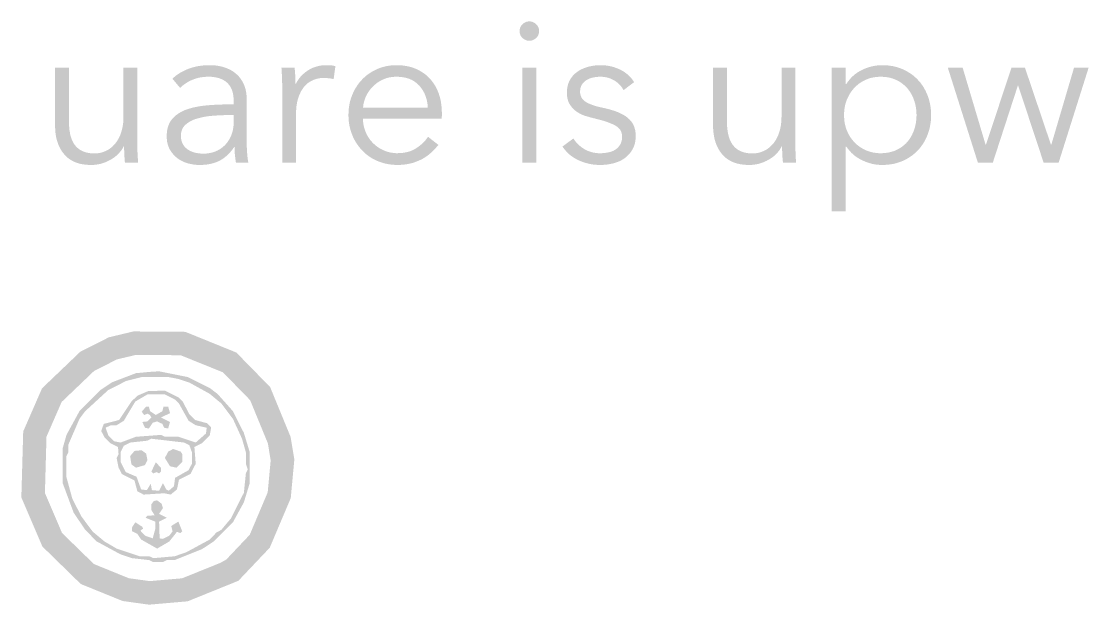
# Model space of a CAD drawing. Header units: millimetres. Extents: x 4 to 66.9, y 4 to 45.8.
# Drawn here: x 39.02 to 52.69, y 26.93 to 34.41 of the extents above; entities that cross this region are included whole.
import ezdxf

# ---------------------------------------------------------------- set-up
doc = ezdxf.new("R2010")
doc.units = ezdxf.units.MM
doc.layers.add('RASTER', color=7, linetype='Continuous')

msp = doc.modelspace()

# ---------------------------------------------------------------- hatches: boundary and pattern name
at = {"layer": 'RASTER'}
h = msp.add_hatch(color=7, dxfattribs=at)
h.paths.add_polyline_path([(45.616, 32.6), (45.439, 32.6), (45.439, 33.817), (45.616, 33.817)])
h.paths.add_polyline_path([(45.652, 34.285), (45.652, 34.271), (45.65, 34.259), (45.647, 34.247), (45.642, 34.235), (45.637, 34.224), (45.63, 34.214), (45.622, 34.204), (45.613, 34.195), (45.603, 34.187), (45.593, 34.18), (45.583, 34.174), (45.572, 34.169), (45.561, 34.165), (45.55, 34.162), (45.539, 34.161), (45.527, 34.16), (45.516, 34.161), (45.504, 34.162), (45.493, 34.165), (45.483, 34.169), (45.472, 34.174), (45.462, 34.18), (45.451, 34.187), (45.442, 34.195), (45.432, 34.204), (45.425, 34.214), (45.418, 34.224), (45.412, 34.235), (45.408, 34.247), (45.405, 34.259), (45.403, 34.271), (45.403, 34.285), (45.403, 34.298), (45.405, 34.311), (45.408, 34.323), (45.412, 34.335), (45.418, 34.345), (45.425, 34.356), (45.432, 34.365), (45.442, 34.375), (45.451, 34.383), (45.462, 34.39), (45.472, 34.396), (45.483, 34.401), (45.493, 34.405), (45.504, 34.407), (45.516, 34.409), (45.527, 34.41), (45.539, 34.409), (45.55, 34.407), (45.561, 34.405), (45.572, 34.401), (45.583, 34.396), (45.593, 34.39), (45.603, 34.383), (45.613, 34.375), (45.622, 34.365), (45.63, 34.356), (45.637, 34.345), (45.642, 34.335), (45.647, 34.323), (45.65, 34.311), (45.652, 34.298), (45.652, 34.285)])
for points in [[(40.348, 32.6), (40.347, 32.613), (40.346, 32.625), (40.345, 32.639), (40.344, 32.652), (40.343, 32.666), (40.342, 32.68), (40.341, 32.694), (40.34, 32.709), (40.34, 32.724), (40.339, 32.738), (40.339, 32.751), (40.338, 32.764), (40.338, 32.776), (40.338, 32.787), (40.338, 32.798), (40.338, 32.808), (40.333, 32.808), (40.319, 32.782), (40.303, 32.757), (40.284, 32.734), (40.264, 32.711), (40.242, 32.69), (40.218, 32.671), (40.192, 32.652), (40.164, 32.635), (40.134, 32.62), (40.104, 32.606), (40.074, 32.595), (40.043, 32.585), (40.012, 32.578), (39.981, 32.573), (39.949, 32.57), (39.917, 32.569), (39.861, 32.571), (39.808, 32.577), (39.759, 32.588), (39.714, 32.603), (39.673, 32.623), (39.635, 32.646), (39.6, 32.674), (39.57, 32.707), (39.542, 32.742), (39.519, 32.781), (39.499, 32.822), (39.483, 32.867), (39.47, 32.913), (39.461, 32.963), (39.456, 33.015), (39.454, 33.071), (39.454, 33.817), (39.631, 33.817), (39.631, 33.143), (39.631, 33.12), (39.632, 33.096), (39.633, 33.074), (39.635, 33.052), (39.637, 33.03), (39.639, 33.009), (39.643, 32.989), (39.646, 32.969), (39.65, 32.95), (39.655, 32.932), (39.661, 32.914), (39.667, 32.897), (39.674, 32.88), (39.682, 32.865), (39.69, 32.85), (39.699, 32.835), (39.709, 32.822), (39.72, 32.809), (39.731, 32.797), (39.744, 32.786), (39.757, 32.775), (39.771, 32.765), (39.785, 32.756), (39.801, 32.748), (39.817, 32.741), (39.835, 32.735), (39.853, 32.729), (39.873, 32.725), (39.893, 32.721), (39.915, 32.719), (39.937, 32.717), (39.961, 32.717), (39.978, 32.717), (39.996, 32.719), (40.013, 32.721), (40.03, 32.724), (40.047, 32.728), (40.064, 32.733), (40.081, 32.739), (40.097, 32.746), (40.114, 32.753), (40.13, 32.762), (40.145, 32.771), (40.16, 32.782), (40.175, 32.793), (40.189, 32.805), (40.202, 32.819), (40.216, 32.833), (40.228, 32.848), (40.24, 32.864), (40.252, 32.881), (40.262, 32.899), (40.272, 32.918), (40.282, 32.938), (40.291, 32.959), (40.299, 32.981), (40.306, 33.004), (40.312, 33.028), (40.318, 33.053), (40.322, 33.079), (40.326, 33.106), (40.328, 33.134), (40.33, 33.163), (40.33, 33.193), (40.33, 33.817), (40.507, 33.817), (40.507, 32.868), (40.507, 32.855), (40.507, 32.841), (40.507, 32.827), (40.507, 32.811), (40.508, 32.795), (40.508, 32.778), (40.509, 32.759), (40.509, 32.74), (40.51, 32.721), (40.511, 32.702), (40.512, 32.684), (40.513, 32.666), (40.514, 32.649), (40.515, 32.632), (40.516, 32.616), (40.517, 32.6)], [(42.363, 33.549), (42.363, 33.562), (42.363, 33.575), (42.363, 33.59), (42.363, 33.606), (42.362, 33.622), (42.362, 33.639), (42.361, 33.657), (42.361, 33.676), (42.36, 33.696), (42.359, 33.714), (42.358, 33.733), (42.357, 33.751), (42.356, 33.768), (42.355, 33.785), (42.354, 33.801), (42.353, 33.817), (42.522, 33.817), (42.523, 33.804), (42.524, 33.791), (42.525, 33.778), (42.526, 33.765), (42.527, 33.751), (42.528, 33.737), (42.529, 33.722), (42.53, 33.708), (42.53, 33.693), (42.531, 33.679), (42.531, 33.666), (42.532, 33.653), (42.532, 33.641), (42.532, 33.63), (42.532, 33.619), (42.532, 33.609), (42.537, 33.609), (42.551, 33.635), (42.567, 33.66), (42.584, 33.683), (42.602, 33.705), (42.623, 33.726), (42.645, 33.746), (42.668, 33.764), (42.693, 33.782), (42.72, 33.797), (42.747, 33.811), (42.775, 33.822), (42.804, 33.831), (42.834, 33.839), (42.864, 33.844), (42.895, 33.847), (42.927, 33.848), (42.936, 33.848), (42.944, 33.848), (42.952, 33.848), (42.96, 33.847), (42.967, 33.847), (42.974, 33.847), (42.982, 33.846), (42.988, 33.845), (42.995, 33.845), (43.002, 33.844), (43.009, 33.843), (43.016, 33.842), (43.023, 33.84), (43.03, 33.839), (43.037, 33.837), (43.044, 33.835), (43.021, 33.669), (43.017, 33.67), (43.012, 33.671), (43.006, 33.673), (43, 33.674), (42.993, 33.675), (42.986, 33.676), (42.978, 33.678), (42.969, 33.679), (42.96, 33.68), (42.951, 33.681), (42.942, 33.682), (42.933, 33.683), (42.924, 33.683), (42.914, 33.684), (42.905, 33.684), (42.896, 33.684), (42.879, 33.684), (42.861, 33.683), (42.844, 33.681), (42.827, 33.678), (42.81, 33.674), (42.794, 33.67), (42.777, 33.664), (42.761, 33.658), (42.745, 33.651), (42.73, 33.643), (42.715, 33.634), (42.7, 33.625), (42.686, 33.614), (42.673, 33.602), (42.66, 33.59), (42.648, 33.576), (42.636, 33.562), (42.625, 33.546), (42.614, 33.53), (42.604, 33.513), (42.595, 33.494), (42.586, 33.475), (42.578, 33.455), (42.57, 33.433), (42.563, 33.411), (42.557, 33.388), (42.552, 33.363), (42.547, 33.337), (42.544, 33.311), (42.542, 33.283), (42.54, 33.254), (42.54, 33.224), (42.54, 32.6), (42.363, 32.6), (42.363, 33.549)], [(46.734, 33.528), (46.723, 33.547), (46.712, 33.564), (46.699, 33.581), (46.685, 33.597), (46.669, 33.612), (46.653, 33.626), (46.635, 33.639), (46.616, 33.652), (46.595, 33.663), (46.574, 33.673), (46.553, 33.681), (46.531, 33.688), (46.508, 33.693), (46.484, 33.697), (46.46, 33.699), (46.435, 33.7), (46.423, 33.7), (46.411, 33.699), (46.4, 33.698), (46.388, 33.697), (46.376, 33.696), (46.365, 33.694), (46.353, 33.692), (46.341, 33.689), (46.33, 33.687), (46.318, 33.683), (46.308, 33.68), (46.297, 33.676), (46.287, 33.671), (46.277, 33.666), (46.267, 33.661), (46.258, 33.656), (46.249, 33.65), (46.241, 33.643), (46.233, 33.636), (46.225, 33.629), (46.218, 33.621), (46.211, 33.613), (46.205, 33.605), (46.199, 33.596), (46.194, 33.586), (46.19, 33.577), (46.186, 33.567), (46.183, 33.556), (46.181, 33.545), (46.179, 33.534), (46.178, 33.522), (46.177, 33.51), (46.178, 33.489), (46.182, 33.47), (46.187, 33.451), (46.195, 33.434), (46.205, 33.418), (46.217, 33.404), (46.231, 33.391), (46.248, 33.379), (46.266, 33.368), (46.288, 33.357), (46.312, 33.347), (46.338, 33.337), (46.367, 33.327), (46.398, 33.318), (46.432, 33.31), (46.469, 33.302), (46.521, 33.29), (46.569, 33.277), (46.615, 33.263), (46.656, 33.248), (46.694, 33.231), (46.729, 33.213), (46.76, 33.194), (46.787, 33.173), (46.811, 33.151), (46.832, 33.127), (46.85, 33.102), (46.864, 33.074), (46.875, 33.045), (46.883, 33.014), (46.888, 32.981), (46.89, 32.946), (46.889, 32.92), (46.887, 32.896), (46.884, 32.872), (46.88, 32.85), (46.874, 32.828), (46.867, 32.808), (46.859, 32.789), (46.85, 32.77), (46.839, 32.753), (46.828, 32.736), (46.816, 32.72), (46.803, 32.705), (46.789, 32.691), (46.775, 32.678), (46.76, 32.665), (46.744, 32.653), (46.728, 32.642), (46.711, 32.632), (46.693, 32.623), (46.675, 32.614), (46.656, 32.607), (46.637, 32.6), (46.618, 32.594), (46.597, 32.588), (46.577, 32.584), (46.556, 32.58), (46.536, 32.576), (46.515, 32.574), (46.494, 32.572), (46.474, 32.57), (46.453, 32.569), (46.432, 32.569), (46.398, 32.57), (46.364, 32.572), (46.33, 32.577), (46.296, 32.583), (46.263, 32.591), (46.23, 32.601), (46.197, 32.613), (46.164, 32.626), (46.133, 32.641), (46.102, 32.659), (46.073, 32.678), (46.046, 32.699), (46.02, 32.723), (45.996, 32.748), (45.973, 32.776), (45.951, 32.805), (46.092, 32.909), (46.104, 32.89), (46.118, 32.871), (46.133, 32.853), (46.149, 32.835), (46.167, 32.819), (46.187, 32.803), (46.207, 32.788), (46.229, 32.774), (46.252, 32.761), (46.276, 32.75), (46.3, 32.741), (46.325, 32.733), (46.35, 32.727), (46.376, 32.723), (46.403, 32.72), (46.43, 32.72), (46.444, 32.72), (46.458, 32.72), (46.472, 32.721), (46.485, 32.722), (46.499, 32.724), (46.512, 32.725), (46.526, 32.728), (46.539, 32.73), (46.552, 32.733), (46.564, 32.736), (46.576, 32.74), (46.588, 32.744), (46.599, 32.749), (46.609, 32.754), (46.62, 32.76), (46.63, 32.766), (46.639, 32.773), (46.648, 32.78), (46.657, 32.788), (46.665, 32.796), (46.672, 32.804), (46.68, 32.813), (46.686, 32.823), (46.692, 32.833), (46.698, 32.843), (46.702, 32.854), (46.706, 32.866), (46.71, 32.878), (46.712, 32.891), (46.714, 32.904), (46.715, 32.918), (46.716, 32.933), (46.714, 32.956), (46.71, 32.978), (46.703, 32.998), (46.693, 33.017), (46.68, 33.034), (46.664, 33.05), (46.645, 33.064), (46.623, 33.077), (46.599, 33.089), (46.572, 33.101), (46.543, 33.112), (46.511, 33.124), (46.476, 33.135), (46.439, 33.146), (46.399, 33.156), (46.357, 33.167), (46.343, 33.17), (46.329, 33.174), (46.315, 33.177), (46.301, 33.181), (46.286, 33.186), (46.271, 33.19), (46.256, 33.195), (46.241, 33.199), (46.226, 33.204), (46.211, 33.21), (46.197, 33.216), (46.182, 33.223), (46.168, 33.231), (46.155, 33.239), (46.141, 33.247), (46.128, 33.256), (46.115, 33.266), (46.103, 33.277), (46.092, 33.288), (46.081, 33.299), (46.07, 33.311), (46.06, 33.324), (46.051, 33.337), (46.042, 33.351), (46.034, 33.366), (46.027, 33.382), (46.022, 33.398), (46.017, 33.416), (46.013, 33.434), (46.011, 33.453), (46.009, 33.473), (46.008, 33.494), (46.009, 33.517), (46.011, 33.539), (46.014, 33.561), (46.018, 33.581), (46.023, 33.601), (46.029, 33.619), (46.036, 33.637), (46.045, 33.654), (46.054, 33.671), (46.065, 33.686), (46.076, 33.701), (46.087, 33.715), (46.1, 33.728), (46.113, 33.741), (46.127, 33.752), (46.142, 33.763), (46.158, 33.774), (46.174, 33.784), (46.191, 33.793), (46.208, 33.801), (46.225, 33.808), (46.243, 33.815), (46.262, 33.822), (46.281, 33.827), (46.301, 33.832), (46.321, 33.836), (46.341, 33.84), (46.361, 33.843), (46.381, 33.845), (46.401, 33.847), (46.422, 33.848), (46.443, 33.848), (46.474, 33.847), (46.506, 33.844), (46.537, 33.84), (46.568, 33.834), (46.599, 33.826), (46.629, 33.816), (46.66, 33.804), (46.69, 33.791), (46.719, 33.776), (46.746, 33.759), (46.771, 33.741), (46.794, 33.722), (46.816, 33.701), (46.835, 33.679), (46.853, 33.655), (46.869, 33.63)], [(48.775, 32.6), (48.774, 32.613), (48.772, 32.625), (48.771, 32.639), (48.77, 32.652), (48.769, 32.666), (48.768, 32.68), (48.768, 32.694), (48.767, 32.709), (48.766, 32.724), (48.766, 32.738), (48.765, 32.751), (48.765, 32.764), (48.765, 32.776), (48.765, 32.787), (48.764, 32.798), (48.764, 32.808), (48.759, 32.808), (48.745, 32.782), (48.729, 32.757), (48.711, 32.734), (48.691, 32.711), (48.669, 32.69), (48.645, 32.671), (48.618, 32.652), (48.59, 32.635), (48.561, 32.62), (48.531, 32.606), (48.501, 32.595), (48.47, 32.585), (48.439, 32.578), (48.407, 32.573), (48.375, 32.57), (48.343, 32.569), (48.287, 32.571), (48.235, 32.577), (48.186, 32.588), (48.141, 32.603), (48.099, 32.623), (48.061, 32.646), (48.027, 32.674), (47.996, 32.707), (47.969, 32.742), (47.945, 32.781), (47.926, 32.822), (47.909, 32.867), (47.897, 32.913), (47.888, 32.963), (47.882, 33.015), (47.88, 33.071), (47.88, 33.817), (48.057, 33.817), (48.057, 33.143), (48.057, 33.12), (48.058, 33.096), (48.059, 33.074), (48.061, 33.052), (48.063, 33.03), (48.066, 33.009), (48.069, 32.989), (48.073, 32.969), (48.077, 32.95), (48.082, 32.932), (48.088, 32.914), (48.094, 32.897), (48.101, 32.88), (48.109, 32.865), (48.117, 32.85), (48.126, 32.835), (48.136, 32.822), (48.147, 32.809), (48.158, 32.797), (48.17, 32.786), (48.183, 32.775), (48.197, 32.765), (48.212, 32.756), (48.228, 32.748), (48.244, 32.741), (48.261, 32.735), (48.28, 32.729), (48.299, 32.725), (48.32, 32.721), (48.341, 32.719), (48.364, 32.717), (48.387, 32.717), (48.405, 32.717), (48.422, 32.719), (48.44, 32.721), (48.457, 32.724), (48.474, 32.728), (48.491, 32.733), (48.507, 32.739), (48.524, 32.746), (48.54, 32.753), (48.556, 32.762), (48.572, 32.771), (48.587, 32.782), (48.601, 32.793), (48.615, 32.805), (48.629, 32.819), (48.642, 32.833), (48.655, 32.848), (48.667, 32.864), (48.678, 32.881), (48.689, 32.899), (48.699, 32.918), (48.709, 32.938), (48.717, 32.959), (48.725, 32.981), (48.733, 33.004), (48.739, 33.028), (48.744, 33.053), (48.749, 33.079), (48.752, 33.106), (48.755, 33.134), (48.756, 33.163), (48.757, 33.193), (48.757, 33.817), (48.933, 33.817), (48.933, 32.868), (48.933, 32.855), (48.934, 32.841), (48.934, 32.827), (48.934, 32.811), (48.934, 32.795), (48.935, 32.778), (48.935, 32.759), (48.936, 32.74), (48.937, 32.721), (48.937, 32.702), (48.938, 32.684), (48.939, 32.666), (48.94, 32.649), (48.941, 32.632), (48.943, 32.616), (48.944, 32.6)], [(51.076, 33.817), (51.37, 32.829), (51.375, 32.829), (51.702, 33.817), (51.874, 33.817), (52.207, 32.829), (52.212, 32.829), (52.503, 33.817), (52.69, 33.817), (52.306, 32.6), (52.113, 32.6), (51.788, 33.585), (51.783, 33.585), (51.463, 32.6), (51.271, 32.6), (50.886, 33.817)]]:
    msp.add_hatch(color=7, dxfattribs=at).paths.add_polyline_path(points)
h = msp.add_hatch(color=7, dxfattribs=at)
h.paths.add_polyline_path([(41.742, 33.385), (41.74, 33.424), (41.737, 33.459), (41.73, 33.493), (41.721, 33.524), (41.709, 33.552), (41.695, 33.578), (41.678, 33.601), (41.659, 33.622), (41.637, 33.64), (41.612, 33.656), (41.586, 33.669), (41.557, 33.68), (41.525, 33.689), (41.491, 33.695), (41.455, 33.699), (41.417, 33.7), (41.39, 33.699), (41.363, 33.697), (41.337, 33.694), (41.311, 33.69), (41.286, 33.685), (41.262, 33.678), (41.238, 33.67), (41.214, 33.661), (41.191, 33.651), (41.169, 33.64), (41.148, 33.628), (41.128, 33.615), (41.108, 33.602), (41.09, 33.588), (41.072, 33.573), (41.055, 33.557), (40.957, 33.674), (40.976, 33.692), (40.997, 33.71), (41.02, 33.727), (41.044, 33.743), (41.07, 33.758), (41.097, 33.772), (41.125, 33.786), (41.156, 33.799), (41.187, 33.81), (41.219, 33.82), (41.253, 33.829), (41.287, 33.836), (41.323, 33.841), (41.359, 33.845), (41.397, 33.847), (41.435, 33.848), (41.459, 33.848), (41.484, 33.846), (41.507, 33.844), (41.531, 33.841), (41.553, 33.837), (41.576, 33.833), (41.598, 33.827), (41.62, 33.821), (41.641, 33.813), (41.661, 33.805), (41.681, 33.796), (41.7, 33.787), (41.719, 33.776), (41.737, 33.764), (41.754, 33.752), (41.77, 33.739), (41.786, 33.725), (41.801, 33.71), (41.815, 33.694), (41.828, 33.677), (41.84, 33.659), (41.852, 33.641), (41.862, 33.621), (41.872, 33.601), (41.88, 33.58), (41.888, 33.558), (41.894, 33.535), (41.899, 33.511), (41.903, 33.486), (41.906, 33.46), (41.908, 33.434), (41.908, 33.406), (41.908, 32.873), (41.908, 32.855), (41.909, 32.838), (41.909, 32.82), (41.909, 32.802), (41.91, 32.783), (41.911, 32.765), (41.912, 32.746), (41.913, 32.727), (41.915, 32.709), (41.916, 32.691), (41.918, 32.674), (41.92, 32.658), (41.922, 32.642), (41.924, 32.627), (41.926, 32.613), (41.929, 32.6), (41.77, 32.6), (41.768, 32.611), (41.767, 32.623), (41.765, 32.634), (41.763, 32.646), (41.762, 32.658), (41.76, 32.671), (41.759, 32.683), (41.757, 32.696), (41.756, 32.709), (41.755, 32.722), (41.754, 32.735), (41.754, 32.748), (41.753, 32.76), (41.753, 32.773), (41.752, 32.785), (41.752, 32.798), (41.747, 32.798), (41.726, 32.768), (41.704, 32.741), (41.681, 32.716), (41.658, 32.693), (41.634, 32.672), (41.61, 32.653), (41.584, 32.637), (41.558, 32.622), (41.532, 32.61), (41.503, 32.599), (41.473, 32.59), (41.442, 32.582), (41.41, 32.576), (41.376, 32.572), (41.341, 32.57), (41.305, 32.569), (41.287, 32.569), (41.27, 32.57), (41.252, 32.572), (41.234, 32.574), (41.216, 32.576), (41.198, 32.58), (41.179, 32.584), (41.161, 32.588), (41.142, 32.594), (41.124, 32.6), (41.107, 32.606), (41.09, 32.614), (41.073, 32.622), (41.057, 32.631), (41.041, 32.641), (41.025, 32.652), (41.011, 32.663), (40.996, 32.676), (40.983, 32.689), (40.97, 32.703), (40.957, 32.717), (40.946, 32.733), (40.934, 32.749), (40.924, 32.766), (40.915, 32.784), (40.906, 32.803), (40.9, 32.823), (40.894, 32.844), (40.889, 32.866), (40.886, 32.889), (40.884, 32.913), (40.884, 32.938), (40.885, 32.972), (40.888, 33.005), (40.894, 33.035), (40.902, 33.064), (40.912, 33.091), (40.924, 33.116), (40.939, 33.139), (40.955, 33.16), (40.974, 33.18), (40.994, 33.199), (41.016, 33.216), (41.039, 33.232), (41.063, 33.246), (41.09, 33.26), (41.117, 33.272), (41.146, 33.283), (41.177, 33.292), (41.208, 33.301), (41.241, 33.309), (41.275, 33.316), (41.31, 33.322), (41.346, 33.327), (41.383, 33.331), (41.421, 33.335), (41.46, 33.337), (41.499, 33.34), (41.538, 33.342), (41.578, 33.343), (41.619, 33.345), (41.659, 33.345), (41.7, 33.346), (41.742, 33.346)])
h.paths.add_polyline_path([(41.69, 33.208), (41.662, 33.208), (41.635, 33.208), (41.608, 33.207), (41.58, 33.206), (41.553, 33.205), (41.525, 33.203), (41.498, 33.201), (41.47, 33.199), (41.443, 33.197), (41.416, 33.194), (41.39, 33.19), (41.365, 33.186), (41.34, 33.181), (41.316, 33.175), (41.293, 33.169), (41.27, 33.163), (41.248, 33.156), (41.227, 33.148), (41.207, 33.139), (41.188, 33.129), (41.17, 33.119), (41.154, 33.108), (41.138, 33.096), (41.123, 33.084), (41.11, 33.07), (41.098, 33.055), (41.088, 33.04), (41.08, 33.023), (41.074, 33.005), (41.069, 32.987), (41.067, 32.967), (41.066, 32.946), (41.066, 32.93), (41.067, 32.915), (41.069, 32.9), (41.072, 32.886), (41.075, 32.873), (41.08, 32.86), (41.085, 32.848), (41.09, 32.837), (41.097, 32.826), (41.104, 32.816), (41.111, 32.806), (41.119, 32.797), (41.128, 32.788), (41.137, 32.78), (41.147, 32.772), (41.157, 32.765), (41.167, 32.759), (41.178, 32.752), (41.189, 32.747), (41.201, 32.742), (41.212, 32.737), (41.224, 32.733), (41.237, 32.729), (41.249, 32.726), (41.262, 32.723), (41.275, 32.721), (41.287, 32.719), (41.3, 32.717), (41.313, 32.716), (41.326, 32.715), (41.339, 32.715), (41.352, 32.714), (41.375, 32.715), (41.397, 32.716), (41.419, 32.719), (41.44, 32.723), (41.461, 32.727), (41.48, 32.733), (41.5, 32.739), (41.518, 32.747), (41.536, 32.755), (41.553, 32.765), (41.57, 32.775), (41.585, 32.785), (41.6, 32.797), (41.614, 32.809), (41.628, 32.822), (41.64, 32.835), (41.652, 32.85), (41.664, 32.864), (41.674, 32.88), (41.684, 32.895), (41.693, 32.912), (41.701, 32.929), (41.709, 32.946), (41.716, 32.964), (41.722, 32.982), (41.727, 33.001), (41.732, 33.02), (41.735, 33.039), (41.738, 33.058), (41.74, 33.078), (41.741, 33.097), (41.742, 33.117), (41.742, 33.208)], flags=0)
h = msp.add_hatch(color=7, dxfattribs=at)
h.paths.add_polyline_path([(44.227, 33.302), (44.224, 33.344), (44.218, 33.384), (44.208, 33.422), (44.196, 33.459), (44.181, 33.494), (44.162, 33.526), (44.141, 33.558), (44.117, 33.587), (44.09, 33.613), (44.06, 33.636), (44.028, 33.656), (43.992, 33.672), (43.955, 33.684), (43.914, 33.693), (43.87, 33.698), (43.824, 33.7), (43.803, 33.699), (43.781, 33.698), (43.76, 33.695), (43.739, 33.692), (43.719, 33.687), (43.699, 33.682), (43.68, 33.675), (43.661, 33.667), (43.642, 33.659), (43.624, 33.65), (43.607, 33.64), (43.59, 33.629), (43.573, 33.618), (43.558, 33.605), (43.543, 33.593), (43.528, 33.579), (43.514, 33.565), (43.501, 33.55), (43.488, 33.535), (43.477, 33.519), (43.466, 33.503), (43.455, 33.486), (43.446, 33.469), (43.437, 33.451), (43.429, 33.434), (43.422, 33.415), (43.416, 33.397), (43.41, 33.378), (43.406, 33.36), (43.402, 33.341), (43.4, 33.321), (43.398, 33.302)], flags=0)
h.paths.add_polyline_path([(44.407, 33.245), (44.407, 33.24), (44.407, 33.236), (44.407, 33.231), (44.407, 33.226), (44.407, 33.221), (44.407, 33.216), (44.407, 33.211), (44.407, 33.206), (44.407, 33.201), (44.407, 33.195), (44.406, 33.19), (44.406, 33.184), (44.406, 33.179), (44.405, 33.173), (44.405, 33.167), (44.404, 33.162), (43.395, 33.162), (43.397, 33.139), (43.399, 33.117), (43.402, 33.095), (43.406, 33.073), (43.411, 33.052), (43.417, 33.031), (43.424, 33.01), (43.432, 32.99), (43.441, 32.97), (43.45, 32.951), (43.461, 32.932), (43.472, 32.915), (43.484, 32.897), (43.497, 32.881), (43.511, 32.865), (43.525, 32.85), (43.541, 32.835), (43.557, 32.821), (43.573, 32.808), (43.59, 32.796), (43.608, 32.784), (43.627, 32.774), (43.646, 32.764), (43.666, 32.755), (43.686, 32.746), (43.707, 32.739), (43.728, 32.733), (43.75, 32.728), (43.772, 32.725), (43.794, 32.722), (43.817, 32.72), (43.84, 32.72), (43.874, 32.721), (43.907, 32.724), (43.938, 32.729), (43.968, 32.736), (43.998, 32.744), (44.025, 32.755), (44.052, 32.768), (44.078, 32.783), (44.102, 32.8), (44.125, 32.816), (44.146, 32.834), (44.166, 32.852), (44.184, 32.871), (44.201, 32.89), (44.216, 32.91), (44.23, 32.93), (44.363, 32.826), (44.335, 32.793), (44.307, 32.762), (44.278, 32.734), (44.248, 32.708), (44.217, 32.684), (44.186, 32.663), (44.155, 32.645), (44.122, 32.629), (44.089, 32.615), (44.055, 32.602), (44.021, 32.592), (43.986, 32.584), (43.95, 32.577), (43.914, 32.573), (43.877, 32.57), (43.84, 32.569), (43.807, 32.57), (43.774, 32.572), (43.741, 32.576), (43.71, 32.581), (43.679, 32.588), (43.648, 32.596), (43.618, 32.606), (43.589, 32.617), (43.561, 32.63), (43.533, 32.643), (43.507, 32.658), (43.482, 32.674), (43.457, 32.692), (43.434, 32.71), (43.412, 32.73), (43.39, 32.751), (43.37, 32.773), (43.351, 32.796), (43.333, 32.82), (43.316, 32.844), (43.3, 32.87), (43.285, 32.897), (43.271, 32.925), (43.259, 32.954), (43.248, 32.983), (43.238, 33.013), (43.23, 33.044), (43.223, 33.076), (43.218, 33.108), (43.214, 33.141), (43.212, 33.174), (43.211, 33.208), (43.212, 33.243), (43.214, 33.276), (43.217, 33.309), (43.223, 33.341), (43.229, 33.373), (43.237, 33.403), (43.247, 33.434), (43.258, 33.463), (43.27, 33.492), (43.283, 33.52), (43.298, 33.547), (43.314, 33.572), (43.33, 33.597), (43.348, 33.621), (43.367, 33.644), (43.388, 33.666), (43.409, 33.687), (43.431, 33.707), (43.454, 33.725), (43.478, 33.742), (43.503, 33.759), (43.528, 33.773), (43.555, 33.787), (43.583, 33.8), (43.611, 33.811), (43.64, 33.821), (43.669, 33.829), (43.699, 33.836), (43.729, 33.841), (43.761, 33.845), (43.792, 33.847), (43.824, 33.848), (43.86, 33.847), (43.894, 33.845), (43.927, 33.841), (43.959, 33.836), (43.99, 33.829), (44.02, 33.821), (44.049, 33.811), (44.077, 33.8), (44.103, 33.787), (44.129, 33.774), (44.153, 33.759), (44.177, 33.743), (44.199, 33.727), (44.22, 33.709), (44.24, 33.69), (44.259, 33.67), (44.276, 33.649), (44.293, 33.627), (44.308, 33.605), (44.323, 33.581), (44.336, 33.557), (44.348, 33.532), (44.359, 33.506), (44.369, 33.479), (44.378, 33.451), (44.386, 33.423), (44.392, 33.395), (44.397, 33.366), (44.401, 33.336), (44.404, 33.306), (44.406, 33.276), (44.407, 33.245)])
h = msp.add_hatch(color=7, dxfattribs=at)
h.paths.add_polyline_path([(49.578, 31.976), (49.401, 31.976), (49.401, 33.817), (49.578, 33.817), (49.578, 33.606), (49.586, 33.606), (49.606, 33.635), (49.627, 33.662), (49.65, 33.688), (49.674, 33.711), (49.7, 33.733), (49.728, 33.753), (49.757, 33.771), (49.787, 33.787), (49.819, 33.801), (49.851, 33.814), (49.883, 33.824), (49.915, 33.833), (49.947, 33.839), (49.979, 33.844), (50.011, 33.847), (50.044, 33.848), (50.079, 33.847), (50.113, 33.845), (50.147, 33.841), (50.18, 33.836), (50.212, 33.829), (50.243, 33.82), (50.273, 33.81), (50.302, 33.799), (50.331, 33.786), (50.358, 33.772), (50.384, 33.756), (50.41, 33.74), (50.434, 33.723), (50.457, 33.704), (50.479, 33.684), (50.5, 33.663), (50.52, 33.641), (50.539, 33.619), (50.556, 33.595), (50.573, 33.57), (50.588, 33.544), (50.602, 33.517), (50.615, 33.489), (50.627, 33.461), (50.638, 33.431), (50.647, 33.401), (50.655, 33.37), (50.661, 33.339), (50.666, 33.307), (50.67, 33.275), (50.672, 33.242), (50.673, 33.208), (50.672, 33.175), (50.67, 33.142), (50.666, 33.11), (50.661, 33.078), (50.655, 33.047), (50.647, 33.016), (50.638, 32.986), (50.627, 32.956), (50.615, 32.927), (50.602, 32.9), (50.588, 32.873), (50.573, 32.847), (50.556, 32.822), (50.539, 32.798), (50.52, 32.775), (50.5, 32.753), (50.479, 32.733), (50.457, 32.713), (50.434, 32.694), (50.41, 32.677), (50.384, 32.66), (50.358, 32.645), (50.331, 32.631), (50.302, 32.618), (50.273, 32.607), (50.243, 32.597), (50.212, 32.588), (50.18, 32.581), (50.147, 32.576), (50.113, 32.572), (50.079, 32.57), (50.044, 32.569), (50.011, 32.57), (49.979, 32.573), (49.947, 32.577), (49.915, 32.584), (49.883, 32.593), (49.851, 32.603), (49.819, 32.616), (49.787, 32.63), (49.757, 32.646), (49.728, 32.664), (49.7, 32.683), (49.674, 32.704), (49.65, 32.727), (49.627, 32.752), (49.606, 32.778), (49.586, 32.805), (49.578, 32.805)])
h.paths.add_polyline_path([(50.486, 33.208), (50.485, 33.234), (50.484, 33.258), (50.481, 33.283), (50.478, 33.307), (50.473, 33.331), (50.468, 33.354), (50.462, 33.377), (50.454, 33.399), (50.446, 33.422), (50.437, 33.443), (50.427, 33.463), (50.416, 33.483), (50.405, 33.502), (50.392, 33.521), (50.379, 33.539), (50.365, 33.555), (50.35, 33.572), (50.334, 33.587), (50.317, 33.601), (50.299, 33.615), (50.281, 33.628), (50.262, 33.64), (50.241, 33.651), (50.22, 33.661), (50.199, 33.67), (50.176, 33.678), (50.153, 33.685), (50.129, 33.69), (50.104, 33.694), (50.079, 33.697), (50.052, 33.699), (50.025, 33.7), (50, 33.699), (49.976, 33.697), (49.952, 33.694), (49.928, 33.69), (49.905, 33.685), (49.882, 33.679), (49.86, 33.671), (49.838, 33.662), (49.817, 33.652), (49.797, 33.641), (49.777, 33.63), (49.758, 33.617), (49.74, 33.604), (49.723, 33.589), (49.706, 33.574), (49.69, 33.558), (49.675, 33.541), (49.661, 33.523), (49.647, 33.505), (49.634, 33.486), (49.623, 33.466), (49.612, 33.445), (49.602, 33.424), (49.592, 33.402), (49.584, 33.379), (49.577, 33.356), (49.571, 33.333), (49.566, 33.309), (49.562, 33.284), (49.56, 33.26), (49.558, 33.234), (49.557, 33.208), (49.558, 33.183), (49.56, 33.157), (49.562, 33.132), (49.566, 33.108), (49.571, 33.084), (49.577, 33.06), (49.584, 33.037), (49.592, 33.015), (49.602, 32.993), (49.612, 32.971), (49.623, 32.951), (49.634, 32.931), (49.647, 32.912), (49.661, 32.894), (49.675, 32.877), (49.69, 32.86), (49.706, 32.844), (49.723, 32.829), (49.74, 32.815), (49.758, 32.802), (49.777, 32.789), (49.797, 32.778), (49.817, 32.767), (49.838, 32.757), (49.86, 32.748), (49.882, 32.741), (49.905, 32.734), (49.928, 32.729), (49.952, 32.725), (49.976, 32.722), (50, 32.72), (50.025, 32.72), (50.052, 32.72), (50.079, 32.722), (50.104, 32.725), (50.129, 32.729), (50.153, 32.734), (50.176, 32.741), (50.199, 32.748), (50.22, 32.757), (50.241, 32.767), (50.262, 32.778), (50.281, 32.79), (50.299, 32.802), (50.317, 32.816), (50.334, 32.83), (50.35, 32.845), (50.365, 32.861), (50.379, 32.878), (50.392, 32.896), (50.405, 32.914), (50.416, 32.933), (50.427, 32.953), (50.437, 32.974), (50.446, 32.995), (50.454, 33.017), (50.462, 33.04), (50.468, 33.063), (50.473, 33.086), (50.478, 33.11), (50.481, 33.134), (50.484, 33.158), (50.485, 33.183), (50.486, 33.208)], flags=0)
h = msp.add_hatch(color=7, dxfattribs=at)
h.paths.add_polyline_path([(40.457, 30.435), (41.122, 30.43), (41.775, 30.165), (42.208, 29.722), (42.47, 29.084), (42.518, 28.794), (42.472, 28.299), (42.203, 27.663), (41.801, 27.239), (41.152, 26.976), (40.658, 26.933), (40.319, 26.98), (39.783, 27.198), (39.291, 27.679), (39.022, 28.308), (39.046, 29.153), (39.287, 29.706), (39.779, 30.177), (40.143, 30.36)])
h.paths.add_polyline_path([(40.492, 30.135), (40.247, 30.077), (39.954, 29.929), (39.538, 29.531), (39.344, 29.086), (39.324, 28.365), (39.543, 27.852), (39.951, 27.454), (40.398, 27.272), (40.666, 27.235), (41.081, 27.271), (41.628, 27.492), (41.947, 27.829), (42.177, 28.373), (42.215, 28.783), (42.179, 29.001), (41.952, 29.554), (41.604, 29.911), (41.062, 30.13), (40.492, 30.135)], flags=0)
h = msp.add_hatch(color=7, dxfattribs=at)
h.paths.add_polyline_path([(40.546, 30.238), (40.983, 30.246), (41.206, 30.196), (41.534, 30.055), (41.756, 29.907), (41.929, 29.734), (42.127, 29.438), (42.268, 29.06), (42.317, 28.813), (42.317, 28.591), (42.218, 28.146), (41.979, 27.719), (41.682, 27.422), (41.304, 27.232), (40.884, 27.133), (40.637, 27.133), (40.588, 27.158), (40.341, 27.183), (40.193, 27.232), (39.84, 27.422), (39.568, 27.669), (39.444, 27.842), (39.279, 28.171), (39.205, 28.467), (39.205, 28.862), (39.254, 29.109), (39.395, 29.463), (39.568, 29.71), (39.716, 29.858), (39.914, 30.006), (40.193, 30.147), (40.415, 30.221)])
h.paths.add_polyline_path([(40.761, 30.196), (40.712, 30.171), (40.514, 30.171), (40.193, 30.073), (39.963, 29.957), (39.691, 29.759), (39.519, 29.537), (39.378, 29.258), (39.304, 29.035), (39.279, 28.739), (39.254, 28.689), (39.279, 28.418), (39.353, 28.171), (39.494, 27.892), (39.617, 27.719), (39.864, 27.496), (40.218, 27.306), (40.465, 27.232), (40.662, 27.232), (40.712, 27.207), (40.81, 27.232), (41.008, 27.232), (41.329, 27.331), (41.707, 27.546), (41.929, 27.793), (42.144, 28.195), (42.218, 28.467), (42.218, 28.615), (42.243, 28.665), (42.218, 28.936), (42.119, 29.258), (41.954, 29.586), (41.89, 29.645), (41.855, 29.71), (41.633, 29.907), (41.28, 30.097), (41.033, 30.171)], flags=0)
h.paths.add_polyline_path([(40.67, 29.917), (40.786, 29.924), (41.156, 29.85), (41.435, 29.71), (41.534, 29.635), (41.732, 29.413), (41.872, 29.134), (41.947, 28.887), (41.947, 28.492), (41.872, 28.245), (41.732, 27.99), (41.485, 27.743), (41.336, 27.645), (40.983, 27.504), (40.884, 27.504), (40.835, 27.479), (40.712, 27.479), (40.662, 27.504), (40.44, 27.529), (40.292, 27.578), (39.988, 27.743), (39.84, 27.892), (39.691, 28.114), (39.551, 28.492), (39.551, 28.936), (39.6, 29.109), (39.766, 29.413), (40.037, 29.685), (40.185, 29.784), (40.489, 29.9)], flags=0)
h.paths.add_polyline_path([(40.563, 29.85), (40.366, 29.801), (40.136, 29.685), (39.84, 29.413), (39.766, 29.314), (39.625, 28.986), (39.625, 28.887), (39.6, 28.838), (39.6, 28.566), (39.674, 28.294), (39.79, 28.065), (39.938, 27.867), (40.087, 27.743), (40.242, 27.652), (40.539, 27.553), (40.662, 27.553), (40.712, 27.529), (40.983, 27.553), (41.131, 27.603), (41.435, 27.768), (41.519, 27.857), (41.583, 27.892), (41.707, 28.04), (41.872, 28.368), (41.897, 28.615), (41.922, 28.665), (41.897, 28.739), (41.897, 28.887), (41.848, 29.06), (41.732, 29.314), (41.583, 29.512), (41.435, 29.635), (41.181, 29.776), (41.033, 29.826), (40.909, 29.85)], flags=0)
h.paths.add_polyline_path([(40.645, 29.67), (40.86, 29.677), (41.04, 29.586), (41.089, 29.537), (41.173, 29.374), (41.248, 29.3), (41.403, 29.258), (41.453, 29.208), (41.435, 29.102), (41.336, 29.003), (41.238, 28.954), (41.255, 28.739), (41.188, 28.608), (41.04, 28.534), (41.015, 28.41), (40.934, 28.344), (40.852, 28.361), (40.588, 28.344), (40.507, 28.386), (40.472, 28.524), (40.309, 28.608), (40.267, 28.689), (40.242, 28.813), (40.267, 28.862), (40.26, 28.954), (40.161, 29.003), (40.087, 29.077), (40.045, 29.159), (40.077, 29.25), (40.274, 29.3), (40.432, 29.537), (40.507, 29.611)], flags=0)
h.paths.add_polyline_path([(40.637, 29.628), (40.482, 29.537), (40.334, 29.29), (40.242, 29.233), (40.168, 29.233), (40.101, 29.201), (40.136, 29.102), (40.21, 29.028), (40.292, 29.011), (40.489, 29.085), (40.81, 29.109), (40.86, 29.085), (41.033, 29.085), (41.255, 29.011), (41.386, 29.127), (41.396, 29.201), (41.255, 29.233), (41.164, 29.29), (41.04, 29.512), (40.991, 29.561), (40.86, 29.628)], flags=0)
h.paths.add_polyline_path([(40.62, 29.472), (40.655, 29.472), (40.67, 29.413), (40.744, 29.364), (40.828, 29.413), (40.842, 29.472), (40.902, 29.472), (40.926, 29.388), (40.81, 29.332), (40.926, 29.275), (40.902, 29.191), (40.852, 29.201), (40.828, 29.25), (40.761, 29.282), (40.704, 29.265), (40.655, 29.191), (40.605, 29.201), (40.571, 29.275), (40.637, 29.282), (40.687, 29.332), (40.67, 29.364), (40.637, 29.381), (40.595, 29.364), (40.563, 29.406)], flags=0)
h.paths.add_polyline_path([(40.687, 29.06), (40.637, 29.035), (40.415, 29.011), (40.334, 28.969), (40.292, 28.887), (40.292, 28.764), (40.358, 28.633), (40.497, 28.573), (40.556, 28.41), (40.63, 28.401), (40.679, 28.484), (40.694, 28.401), (40.786, 28.393), (40.835, 28.492), (40.877, 28.41), (40.909, 28.393), (40.976, 28.45), (40.991, 28.559), (41.164, 28.657), (41.206, 28.739), (41.206, 28.887), (41.173, 28.978), (41.107, 29.011)], flags=0)
h.paths.add_polyline_path([(40.966, 28.929), (41.065, 28.894), (41.082, 28.862), (41.082, 28.764), (41.008, 28.689), (40.926, 28.707), (40.86, 28.813), (40.902, 28.894)], flags=0)
h.paths.add_polyline_path([(40.472, 28.904), (40.563, 28.912), (40.62, 28.87), (40.637, 28.788), (40.605, 28.722), (40.489, 28.689), (40.432, 28.731), (40.415, 28.838)], flags=0)
h.paths.add_polyline_path([(40.744, 28.756), (40.81, 28.689), (40.81, 28.64), (40.786, 28.615), (40.754, 28.633), (40.712, 28.615), (40.687, 28.64)], flags=0)
h.paths.add_polyline_path([(40.719, 28.262), (40.761, 28.27), (40.818, 28.228), (40.835, 28.171), (40.786, 28.097), (40.884, 28.047), (40.786, 27.998), (40.793, 27.783), (40.835, 27.776), (40.917, 27.818), (40.959, 27.874), (40.941, 27.941), (41.033, 27.998), (41.082, 27.874), (41.057, 27.85), (41.015, 27.867), (40.917, 27.743), (40.761, 27.652), (40.556, 27.768), (40.507, 27.842), (40.44, 27.874), (40.44, 27.924), (40.482, 27.99), (40.571, 27.931), (40.581, 27.907), (40.546, 27.882), (40.605, 27.818), (40.704, 27.783), (40.736, 27.899), (40.736, 27.998), (40.613, 28.047), (40.637, 28.072), (40.729, 28.079), (40.687, 28.146), (40.687, 28.22)], flags=0)

doc.saveas('drawing.dxf')
